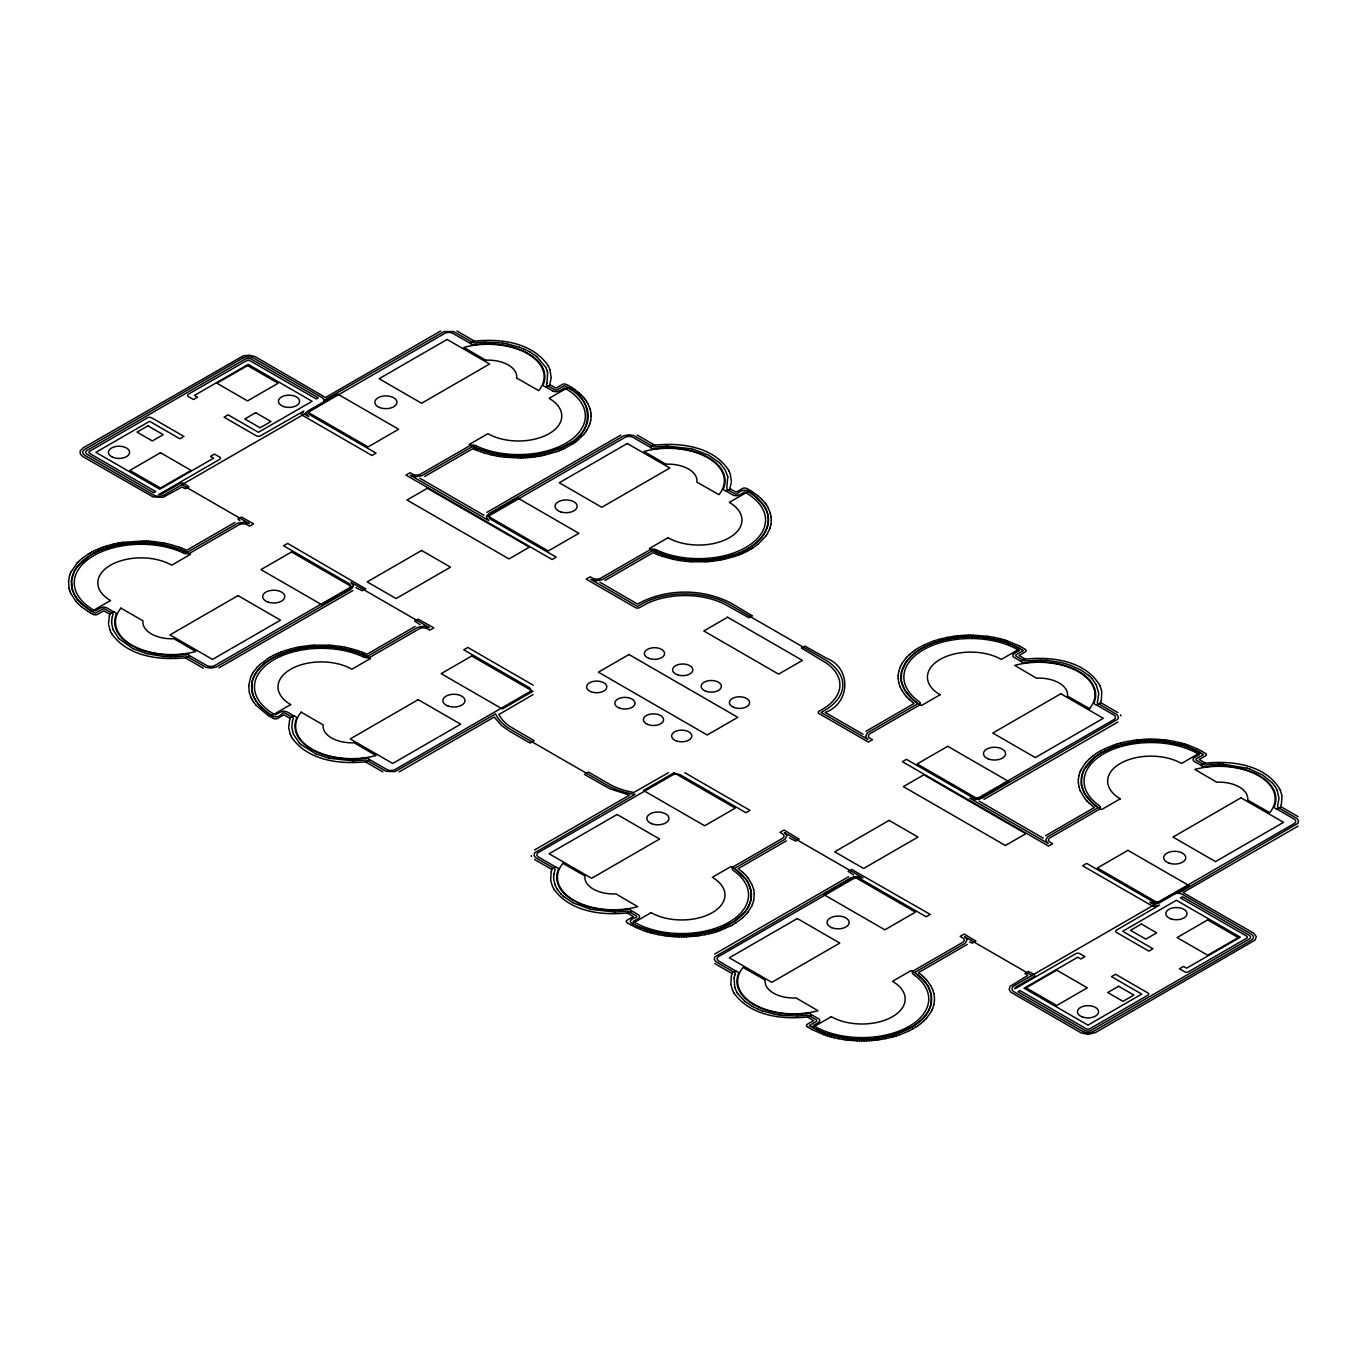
<?xml version="1.0" encoding="UTF-8"?>
<svg xmlns="http://www.w3.org/2000/svg" width="1370" height="1370" viewBox="0 0 1370 1370"><rect width="100%" height="100%" fill="white"/><g stroke="black" fill="none" stroke-linecap="round" stroke-linejoin="round"><path stroke-width="1.5" d="M551.134 377.281L549.986 369.814M731.323 481.315L730.381 474.465M68.534 581.531L69.117 588.295M248.741 685.565L249.306 692.347M591.104 416.052L590.761 420.093M771.31 520.086L770.967 524.128M898.138 675.753L898.138 678.424M934.477 1000.357L934.477 997.685M1078.327 779.787L1078.327 782.458M111.638 620.987L111.638 623.264M111.638 620.987L112.254 617.031M551.1 377.932L550.038 383.514M553.668 875.618L553.668 879.009M68.534 581.462L69.459 576.068M248.741 685.497L250.59 677.414M306.195 412.952L308.747 416.617L304.311 414.048M898.138 675.684L898.703 671.66M934.46 1000.425L933.895 1004.45M1078.344 779.718L1078.909 775.694M553.668 875.601L553.891 873.906M731.255 482.6L729.799 488.799M251.926 682.962L252.508 693.443M734.08 977.957L734.765 987.547M553.891 873.906L555.073 869.71A1.918 1.113 0 0 0 554.542 868.683L535.482 857.534L534.043 855.257L534.677 852.808L634.978 794.36L632.957 794.069A62.506 36.082 0 0 1 606.91 785.044L511.712 730.09A62.506 36.082 0 0 1 496.094 715.037L495.58 713.873L395.125 771.584L386.237 771.361L366.869 760.316A1.918 1.113 0 0 0 365.088 760.025L352.895 760.864M734.097 977.94L734.765 975.149M251.926 682.945C254.186 670.666 264.735 662.018 275.319 656.641M590.504 421.446L590.761 420.162M770.95 524.196L770.351 526.851M750.828 900.227L751.085 891.048M753.688 900.415L754.271 893.634M901.58 671.848L901.323 681.027M931.035 1004.261L931.292 995.082M1081.769 775.882L1081.512 785.061M1101.36 699.659L1101.771 692.175M292.444 721.082L291.827 727.299L293.146 733.481M551.202 871.782L550.637 879.9M731.409 975.817L730.826 983.934M1281.395 804.327L1281.977 796.21M303.489 411.873L302.273 412.867A2.877 1.661 0 0 0 302.273 415.23L371.972 455.474L376.048 453.11L310.391 415.178A5.771 3.322 0 0 1 309.072 413.072L309.106 412.747A5.771 3.322 0 0 1 310.391 410.949L445.147 333.15A5.771 3.322 0 0 1 452.46 333.15L470.749 343.613M590.487 421.515L589.734 424.152M750.828 900.244L748.431 906.649M753.671 900.484L752.421 904.457M898.72 671.574L899.987 667.601M901.58 671.831L906.289 661.693L914.03 653.644M931.018 1004.279L928.62 1010.683M933.878 1004.518L932.627 1008.491M1078.926 775.625L1080.177 771.635M1081.786 775.865L1084.184 769.443M112.254 617.031L113.059 614.513A1.918 1.113 0 0 0 112.545 613.486L105.062 609.171A1.918 1.113 0 0 0 102.339 609.171L95.318 613.229L93.451 612.253M292.461 721.065L293.266 718.548A1.918 1.113 0 0 0 292.752 717.52L285.268 713.205A1.918 1.113 0 0 0 282.545 713.205C274.753 722.932 266.037 710.636 259.82 705.892M109.377 615.969L108.521 623.453M289.584 720.003L288.71 727.487M551.219 871.748L552.264 868.7A3.134 1.798 0 0 1 556.014 867.347A3.134 1.798 0 0 1 558.344 869.522A56.992 32.897 0 0 0 627.203 909.269A3.134 1.798 0 0 1 630.953 910.622A3.134 1.798 0 0 1 628.624 912.78C602.56 915.811 570.28 912.112 553.874 889.13M731.409 975.782L731.768 974.584M1101.189 700.31L1100.401 702.759M1281.395 804.361L1280.351 807.409A3.134 1.798 0 0 1 1276.6 808.745A3.134 1.798 0 0 1 1274.254 806.587A56.992 32.897 0 0 0 1205.412 766.823A3.134 1.798 0 0 1 1201.661 765.487A3.134 1.798 0 0 1 1203.99 763.313C1230.791 760.23 1265.64 764.169 1280.265 789.976M547.041 382.966L547.623 372.794M109.394 615.952L110.268 613.52A3.134 1.798 0 0 1 114.018 612.167A3.134 1.798 0 0 1 116.347 614.342M289.584 719.986L290.457 717.555A3.134 1.798 0 0 1 294.207 716.202A3.134 1.798 0 0 1 296.554 718.377A56.992 32.897 0 0 0 365.396 758.124A3.134 1.798 0 0 1 369.147 759.477A3.134 1.798 0 0 1 366.817 761.634C340.719 764.683 308.541 760.932 292.084 737.985M69.476 575.999L69.887 574.715M769.923 528.186L770.334 526.919M547.041 382.966L546.544 384.353A1.918 1.113 0 0 0 547.058 385.381L554.542 389.714A1.918 1.113 0 0 0 557.265 389.714L564.286 385.655L567.796 387.539M734.765 975.132L735.262 973.745A1.918 1.113 0 0 0 734.748 972.717L715.671 961.569L714.232 959.291L714.866 956.842L850.701 877.896L856.849 876.44L862.946 877.913L784.359 832.549L786.877 835.631L784.976 839.245L735.536 867.826A1.918 1.113 0 0 0 735.433 869.333L746.119 879.557M69.904 574.646L70.384 573.379M589.22 425.505L589.699 424.22M769.906 528.272L767.474 533.495M731.991 973.933L732.453 972.734A3.134 1.798 0 0 1 736.221 971.399A3.134 1.798 0 0 1 738.55 973.556A56.992 32.897 0 0 0 807.392 1013.321A3.134 1.798 0 0 1 811.143 1014.656A3.134 1.798 0 0 1 808.814 1016.831C782.698 1019.879 750.52 1016.146 734.08 993.164M549.593 384.782L549.353 385.364A3.134 1.798 0 0 1 545.602 386.717A3.134 1.798 0 0 1 543.256 384.542A56.992 32.897 0 0 0 474.414 344.795A3.134 1.798 0 0 1 470.663 343.442A3.134 1.798 0 0 1 472.992 341.284C499.382 338.219 532.622 342.02 548.394 366.132M729.782 488.816L729.542 489.398A3.134 1.798 0 0 1 725.792 490.751A3.134 1.798 0 0 1 723.463 488.576A56.992 32.897 0 0 0 654.62 448.829A3.134 1.798 0 0 1 650.853 447.476A3.134 1.798 0 0 1 653.182 445.319C679.571 442.253 712.828 446.055 728.6 470.167M1100.384 702.776L1100.144 703.358A3.134 1.798 0 0 1 1096.394 704.711A3.134 1.798 0 0 1 1094.065 702.536A56.992 32.897 0 0 0 1025.205 662.789A3.134 1.798 0 0 1 1021.455 661.453A3.134 1.798 0 0 1 1023.784 659.278C1050.584 656.196 1085.434 660.135 1100.059 685.942M70.418 573.311L70.966 572.043M250.607 677.345L251.806 674.776M355.858 587.644L362.279 590.812A6.251 3.613 0 0 1 365.67 588.86L287.649 543.41L283.573 545.774L349.23 583.706A5.771 3.322 0 0 1 349.23 587.918L214.456 665.717A5.771 3.322 0 0 1 207.144 665.717L188.872 655.254M483.952 515.274L419.665 478.164M589.203 425.573L587.285 429.461M751.856 905.793L752.404 904.525M789.36 837.909L795.782 841.094A6.251 3.613 0 0 1 799.155 839.142L784.051 829.997L779.958 832.361L782.715 833.97A5.771 3.322 0 0 1 782.715 838.2L733.395 866.713A4.949 2.86 0 0 0 733.378 870.498A66.839 38.583 0 0 1 726.579 923.568A66.839 38.583 0 0 1 634.447 922.267L633.111 921.462L638.283 918.482A4.863 2.808 0 0 0 638.18 914.612L630.868 910.451M862.997 734.251L825.185 712.417C850.359 703.598 851.866 667.961 826.538 658.251L804.772 646.075A6.251 3.613 0 0 1 801.399 648.027L826.384 663.097A59.646 34.438 0 0 1 822.411 709.3L819.072 711.236A2.877 1.661 0 0 0 819.072 713.599L868.357 742.06L872.45 739.714L869.693 738.087A5.771 3.322 0 0 1 869.693 733.858L919.013 705.362M900.004 667.533L900.552 666.282M932.045 1009.827L932.593 1008.577M969.549 941.961L972.512 943.125A6.251 3.613 0 0 1 975.902 941.173L964.24 934.049L960.164 936.395L962.922 938.022A5.771 3.322 0 0 1 962.922 942.235L913.704 970.679M1043.255 838.183L978.968 801.073M1080.211 771.567L1080.759 770.317M70.983 571.975L77.045 563.138M74.391 571.187L71.531 580.229L72.319 589.408M751.822 905.861L747.866 912.249M900.587 666.197L901.939 663.645M932.011 1009.895L930.675 1012.447M1080.793 770.248L1084.749 763.861M74.391 571.17L77.593 566.255M251.84 674.708L253.33 672.173M748.414 906.666L746.119 910.365M928.62 1010.7L925.418 1015.615M1084.184 769.426L1094.219 757.678M303.866 411.034L260.437 435.831A2.877 1.661 0 0 1 256.361 435.831L224.064 417.199L228.139 414.836L258.399 432.303L312.12 401.29L248.21 364.386L194.489 395.399L197.537 397.163L193.461 399.526L188.358 396.581A2.877 1.661 0 0 1 188.358 394.217L246.172 360.858A2.877 1.661 0 0 1 250.248 360.858L316.213 398.944L318.251 397.762L251.258 359.094A4.812 2.774 0 0 0 245.161 359.094L86.738 450.576A4.812 2.774 0 0 0 86.738 454.087L153.68 492.772L155.718 491.59L89.769 453.504A2.877 1.661 0 0 1 89.769 451.158L147.566 417.781A2.877 1.661 0 0 1 151.642 417.781L183.94 436.431L179.864 438.777L149.604 421.309L95.883 452.323L159.81 489.227L213.532 458.214L210.466 456.45L214.542 454.104L219.645 457.032A2.877 1.661 0 0 1 219.645 459.395L158.783 494.553A4.812 2.774 0 0 0 161.831 493.936L179.864 483.541A2.877 1.661 0 0 1 183.94 483.541L188.923 486.812A6.251 3.613 0 0 0 185.532 488.765L181.902 487.069L162.961 497.396L153.029 496.899L82.868 456.587L80.282 454.018L80.094 451.055L82.971 448.007L243.089 355.909L249.1 355.155L255.025 356.577L325.529 397.488L440.626 331.026M586.48 430.745L587.233 429.529M766.669 534.779L767.44 533.564M901.974 663.577L905.553 658.576M930.641 1012.516L927.045 1017.516M253.381 672.105L257.252 667.173M585.606 432.029L586.428 430.814M765.813 536.064L766.635 534.848M585.555 432.081L583.654 434.513M765.761 536.132L757.764 544.438M745.212 911.581L746.119 910.382M77.611 566.238L90.215 555.364M745.212 911.598L734.132 921.513M746.856 913.482L747.814 912.317M1084.8 763.792L1085.759 762.611M924.442 1016.814L925.401 1015.632M583.586 434.581L577.558 440.404M905.621 658.508L906.649 657.36M746.787 913.55L743.396 917.078M1085.811 762.559L1089.218 759.014M924.425 1016.831L922.284 1019.126M925.966 1018.749L926.993 1017.585M77.097 563.07L78.193 561.94M257.303 667.104L259.615 664.792M906.7 657.292L909.012 654.98M925.897 1018.8L923.586 1021.112M78.261 561.871L79.409 560.758M922.267 1019.143L912.797 1026.524M79.477 560.707L82.046 558.481M259.683 664.741L268.263 658.268M909.081 654.928L910.296 653.832M742.112 918.243L743.328 917.146M1089.287 758.963L1090.503 757.867M922.301 1022.277L923.534 1021.181M910.365 653.764L913.071 651.606M742.043 918.294L736.341 922.592M1090.571 757.798L1093.26 755.641M922.233 1022.328L919.544 1024.503M82.132 558.412L88.074 554.233M576.136 441.5L577.489 440.455M757.678 544.489L753.329 547.658M914.047 653.627L919.801 649.585M1094.236 757.678L1100.007 753.62M574.664 442.578L576.068 441.568M913.139 651.538L914.543 650.527M1093.346 755.572L1096.274 753.517M918.071 1025.582L919.458 1024.554M573.139 443.623L574.595 442.63M914.612 650.476L916.068 649.483M916.53 1026.627L917.986 1025.633M573.054 443.674L564.611 448.401M751.736 548.685L753.243 547.709M916.153 649.414L919.321 647.479M734.115 921.53L720.449 928.449M736.255 922.644L733.087 924.596M1096.36 753.466L1099.511 751.513M1045.55 835.7L1094.425 807.461L1093.346 806.673M967.254 944.427L918.397 972.683L919.458 973.471M916.444 1026.678L913.293 1028.63M1014.125 653.593L1019.297 650.596L1017.961 649.808A66.839 38.583 0 0 0 925.812 648.49A66.839 38.583 0 0 0 919.047 701.56A4.949 2.86 0 0 1 919.099 705.413M88.159 554.182L89.718 553.257M90.232 555.347L93.434 553.497M567.814 444.462C593.861 434.513 593.861 397.523 567.814 387.556L549.096 398.345A43.275 24.985 0 0 1 549.096 433.673A43.275 24.985 0 0 1 487.908 433.673L469.208 444.479A69.716 40.261 0 0 0 567.796 444.479A69.716 40.261 0 0 0 567.796 387.556M268.349 658.216L269.924 657.292M751.65 548.736L746.616 551.545M919.835 649.568C945.488 634.772 977.632 633.522 1005.546 642.222M1100.024 753.603L1112.149 747.66M912.78 1026.541L892.761 1035.121M234.921 522.415L186.714 550.26L185.361 549.627M424.683 476.469L472.89 448.624L474.26 449.24M486.898 512.38L620.833 435.061M218.977 667.858L352.912 590.538M415.127 626.45L366.903 654.295L365.55 653.661M604.889 580.503L653.096 552.658L654.449 553.292M399.184 771.892L494.245 717.007L501.454 725.483L509.657 731.272L530.07 743.037L534.146 740.69L509.811 726.408A59.612 34.421 0 0 1 498.851 714.558L533.101 694.573M534.505 850.016L629.566 795.131L609.736 788.76L584.459 774.444L588.552 772.098L608.896 783.846A59.715 34.473 0 0 0 633.796 792.476L668.423 772.697M865.994 731.255L914.218 703.426L913.139 702.639M786.414 840.803L738.19 868.649L742.043 871.662M714.695 954.051L848.629 876.731M983.985 799.378L1117.903 722.041M1298.109 826.093L1182.995 892.538L1253.841 933.244L1256.307 936.669L1255.023 940.128L1095.383 1032.638L1088.14 1034.367L1081.187 1032.929L1010.957 992.274L1009.159 989.482L1009.947 986.4L1027.825 975.457L1024.88 973.368A6.251 3.613 0 0 0 1028.271 971.416L1033.939 974.275A2.877 1.661 0 0 1 1033.939 976.639L1015.941 987.051A4.812 2.774 0 0 0 1014.862 988.815L1075.758 953.674A2.877 1.661 0 0 1 1079.851 953.674L1084.937 956.62L1080.861 958.966L1077.796 957.202L1024.075 988.215L1088.003 1025.12L1141.724 994.106L1111.464 976.639L1115.54 974.275L1147.837 992.925A2.877 1.661 0 0 1 1147.837 995.288L1090.04 1028.647A2.877 1.661 0 0 1 1085.965 1028.647L1019.999 990.579L1017.961 991.76L1084.954 1030.411A4.812 2.774 0 0 0 1091.051 1030.411L1249.474 938.947A4.812 2.774 0 0 0 1249.474 935.419L1182.515 896.751L1180.478 897.915L1246.443 936.001A2.877 1.661 0 0 1 1246.443 938.364L1188.646 971.724A2.877 1.661 0 0 1 1184.571 971.724L1179.467 968.778L1183.543 966.432L1186.608 968.196L1240.329 937.183L1176.402 900.278L1122.681 931.292L1152.941 948.759L1148.865 951.122L1116.567 932.473A2.877 1.661 0 0 1 1116.567 930.11L1159.534 905.056M89.803 553.206L91.43 552.298M567.796 444.479L560.964 447.939M270.01 657.24L273.383 655.408M919.407 647.428L924.596 644.705M731.374 925.555L733.001 924.647M1099.613 751.462L1101.223 750.554M913.191 1028.682L908.019 1031.387M91.516 552.247L93.194 551.374M93.451 553.48L95.129 552.607M731.289 925.589L720.089 930.555M1101.309 750.503L1104.802 748.739M93.28 551.322L94.992 550.483M95.147 552.589L96.859 551.75M273.486 655.357L275.199 654.517M275.353 656.641L288.419 651.401M746.53 551.596L742.951 553.292M95.095 550.432L96.859 549.627M96.893 551.75L100.489 550.158M562.762 449.24L564.508 448.435M275.301 654.483L277.048 653.661M924.699 644.654L932.302 641.503M1104.888 748.705L1112.508 745.554M907.916 1031.439L900.295 1034.59M96.962 549.593L98.76 548.822M560.929 447.956L536.56 454.891M560.844 450.062L562.659 449.291M277.151 653.627L278.966 652.856M741.05 554.096L742.848 553.326M98.863 548.771L100.712 548.034M100.507 550.141L114.412 545.688M558.891 450.85L560.741 450.113M279.069 652.805L280.918 652.069M739.098 554.884L740.947 554.148M100.815 548L102.716 547.281M556.905 451.586L558.789 450.884M281.021 652.034L284.943 650.613M738.995 554.918L735.056 556.34M1112.183 747.643L1114.067 746.941M720.432 928.449L716.578 929.836M102.819 547.246L104.754 546.579M556.785 451.638L544.13 455.234M932.422 641.468L934.34 640.8M1112.611 745.503L1114.546 744.835M1114.101 746.941L1135.062 741.923M718.068 931.257L719.986 930.59M898.258 1035.292L900.193 1034.624M104.856 546.544L106.826 545.911M285.063 650.579L291.279 648.729M731.58 555.552C753.072 551.237 779.821 527.176 763.124 504.657M734.954 556.374L724.336 559.268M934.46 640.766L938.536 639.516M1114.649 744.8L1116.618 744.167M716.544 929.836L697.553 934.169M715.979 931.925L717.948 931.292M896.186 1035.96L898.155 1035.343M106.928 545.876L111.09 544.695M288.453 651.401L301.058 648.387M731.563 555.552L727.487 556.717M1116.738 744.133L1118.742 743.55M713.873 932.559L715.876 931.96M894.079 1036.593L896.066 1035.994M938.655 639.482L940.676 638.917M1118.845 743.516L1120.883 742.951M711.732 933.141L713.753 932.593M892.726 1035.121L873.272 1038.734M891.921 1037.176L893.959 1036.628M111.193 544.661L113.265 544.147M291.399 648.712L295.663 647.685M727.47 556.717L721.134 558.172M940.796 638.899L947.304 637.41M1121.003 742.934L1123.057 742.42M709.54 933.689L711.612 933.175M891.819 1037.21L885.294 1038.7M113.385 544.13L115.474 543.65M114.446 545.671L116.536 545.192M1123.177 742.386L1127.51 741.444M709.437 933.723L705.105 934.665M115.594 543.616L117.7 543.188M541.904 455.696L544.027 455.251M116.553 545.192L118.676 544.746M295.783 647.65L297.906 647.222M724.216 559.303L719.832 560.159M539.643 456.124L541.784 455.713M117.82 543.154L119.961 542.76M118.71 544.746L138.815 542.64M718.959 558.566L721.099 558.172M298.026 647.205L300.167 646.794M947.423 637.375L954.154 636.279M1127.63 741.427L1132.048 740.639M704.985 934.682L700.549 935.453M885.174 1038.717L878.444 1039.83M539.523 456.142L535.053 456.826M120.098 542.743L122.255 542.383M718.925 558.566L712.314 559.525M719.712 560.176L712.931 561.152M300.287 646.777L309.414 645.544M301.075 648.387L307.685 647.428M536.526 454.891L523.083 456.176M239.938 520.72L237.9 519.007A6.251 3.613 0 0 0 241.291 517.055L253.638 523.785L249.563 526.131L246.771 524.539A5.771 3.322 0 0 0 239.442 524.539L190.173 552.966A4.881 2.808 0 0 1 183.751 553.189M122.375 542.366L143.422 540.962M599.872 582.199L637.512 604.067C665.871 588.312 702.673 588.175 731.34 603.279L752.404 615.849A6.251 3.613 0 0 0 749.03 617.801L727.316 605.66A59.646 34.438 0 0 0 647.274 603.365L639.55 607.595A2.877 1.661 0 0 1 635.457 607.595L586.172 579.133L590.247 576.787L593.039 578.38A5.771 3.322 0 0 0 600.368 578.38L649.637 549.952A4.881 2.808 0 0 1 656.059 549.73M420.145 624.754L414.648 621.038A6.251 3.613 0 0 0 418.021 619.086L433.845 627.82L429.769 630.166L426.96 628.573A5.771 3.322 0 0 0 419.648 628.573L370.38 657.001A4.881 2.808 0 0 1 363.94 657.223M1132.168 740.622L1134.36 740.314M853.63 875.036L848.15 871.32A6.251 3.613 0 0 0 851.524 869.368L930.247 914.407L926.171 916.77L860.463 878.855A5.771 3.322 0 0 0 853.15 878.855L718.394 956.654A5.771 3.322 0 0 0 718.394 960.884L736.512 971.433M698.255 935.796L700.43 935.47M532.724 457.118L534.934 456.844M954.274 636.262L956.483 635.988M1134.48 740.297L1136.672 740.023M1135.079 741.923L1144.053 741.067M697.518 934.186L688.545 935.042M695.926 936.087L698.135 935.813M876.132 1040.121L878.324 1039.847M476.178 342.723L474.722 342.894A1.918 1.113 0 0 1 472.941 342.603L453.658 331.591L444.034 331.557L324.193 400.263M805.628 1015.375L807.084 1015.204A1.918 1.113 0 0 1 808.865 1015.495L816.349 1019.828A1.918 1.113 0 0 1 816.349 1021.386L809.482 1025.548M476.195 342.723L478.113 342.517M805.628 1015.375L803.71 1015.581M530.395 457.357L532.605 457.135M712.297 559.525L707.828 559.953M710.585 561.409L712.811 561.169M307.719 647.428L312.189 647M956.602 635.971L958.812 635.731M1136.792 740.005L1139.018 739.766M695.806 936.104L686.507 936.806M873.786 1040.361L876.012 1040.138M478.13 342.517L484.946 342.089M803.693 1015.581L796.861 1016.009M528.049 457.563L530.276 457.374M708.239 561.597L710.465 561.409M309.534 645.544L311.761 645.356M958.932 635.731L961.158 635.526M1139.138 739.766L1143.727 739.406M1158.061 905.262L1156.349 905.964A2.877 1.661 0 0 1 1152.256 905.964L1082.557 865.737L1086.65 863.374L1152.341 901.289A5.771 3.322 0 0 0 1156.006 902.042L1156.571 902.025A5.771 3.322 0 0 0 1159.654 901.289L1294.427 823.473A5.771 3.322 0 0 0 1294.427 819.26L1276.292 808.694M873.238 1038.734L855.085 1039.076M871.44 1040.566L873.666 1040.378M1211.046 764.391L1205.72 764.939A1.918 1.113 0 0 1 1203.939 764.631L1196.455 760.316A1.918 1.113 0 0 1 1196.455 758.74L1203.476 754.699L1201.798 753.62M1211.063 764.391L1217.913 764.1M525.686 457.734L527.912 457.58M707.793 559.953L689.624 559.953M705.875 561.769L708.119 561.614M311.898 645.338L314.124 645.184M312.223 647L330.393 647M961.295 635.526L963.521 635.372M869.077 1040.72L871.32 1040.583M523.323 457.837L525.566 457.734M705.755 561.769L691.644 561.769M314.244 645.184L328.355 645.184M963.641 635.372L965.884 635.269M1143.847 739.406L1146.091 739.303M1144.087 741.067L1150.886 740.879M688.528 935.042L670.358 934.7M866.713 1040.84L868.957 1040.738M175.651 656.744L184.881 655.973A1.918 1.113 0 0 1 186.662 656.281L206.031 667.327L210.86 668.149L216.254 667.036L350.908 589.34L353.426 585.829L350.908 582.284L429.444 627.631L424.101 626.176L417.85 627.272L368.342 655.819A1.918 1.113 0 0 1 365.739 655.887L354.179 651.401M175.634 656.744L170.736 656.829M523.049 456.176L516.233 456.244M520.942 457.905L523.186 457.837M966.021 635.252L968.265 635.201M1146.211 739.286L1148.471 739.235M1156.057 903.703L1149.892 902.248L1154.311 904.799M684.144 936.875L686.387 936.806M864.35 1040.909L866.593 1040.84M484.963 342.089L498.663 342.62M796.843 1016.009L783.143 1015.495M667.104 446.089L654.928 446.928A1.918 1.113 0 0 1 653.147 446.637L633.848 435.626L628.95 434.769L623.555 435.883L488.936 513.562L486.384 517.072L488.936 520.651L410.366 475.287L415.709 476.743L421.96 475.647L471.468 447.099A1.918 1.113 0 0 1 474.071 447.031L477.873 448.726M614.702 912.009L626.878 911.17A1.918 1.113 0 0 1 628.659 911.461L636.142 915.776A1.918 1.113 0 0 1 636.142 917.352C618.949 922.815 645.321 928.466 650.853 931.069M518.562 457.94L520.823 457.905M138.832 542.64L145.648 542.691M968.385 635.183L970.645 635.166M1148.591 739.235L1150.834 739.201M681.763 936.892L684.024 936.875M861.97 1040.926L864.213 1040.909M667.121 446.089L691.096 448.726M352.878 760.864L328.903 758.226M1217.93 764.1L1219.882 764.1M614.685 912.009L590.71 909.372M518.442 457.94L504.4 457.135M970.765 635.166L973.008 635.183M1150.971 739.201L1153.215 739.235M1150.92 740.879L1162.239 741.41M679.383 936.875L681.644 936.892M859.589 1040.909L861.833 1040.926M1040.669 660.066L1025.531 660.905A1.918 1.113 0 0 1 1023.75 660.597L1016.266 656.281A1.918 1.113 0 0 1 1016.266 654.706L1023.253 650.63M170.719 656.829L163.869 656.521M1219.899 764.1L1222.828 764.169M1040.669 660.066L1047.519 660.426M516.199 456.244L496.111 454.138M143.542 540.979L145.785 541.03M973.145 635.201L987.136 636.262M1153.334 739.235L1155.595 739.286M1178.183 893.308L1297.938 823.301L1298.572 820.904L1297.185 818.609L1278.056 807.427A1.918 1.113 0 0 1 1277.542 806.399L1278.998 798.231L1277.2 790.37M677.02 936.806L679.263 936.875M857.226 1040.84L859.469 1040.909M1222.845 764.169L1247.231 768.193M145.922 541.047L148.165 541.15M145.682 542.708L159.143 543.976M1155.715 739.303L1157.958 739.406M674.656 936.703L676.9 936.806M857.089 1040.84L847.807 1040.138M689.281 561.614L691.525 561.769M148.285 541.15L150.512 541.304M328.492 645.184L330.718 645.338M1158.078 739.406L1160.321 739.56M672.293 936.549L674.519 936.686M855.051 1039.076L846.095 1038.22M163.852 656.521L146.915 653.73L132.821 648.592M689.589 559.953L685.12 559.525M686.935 561.409L689.161 561.597M150.649 541.304L152.875 541.51M330.838 645.356L333.064 645.544M330.427 647L334.897 647.428M1160.441 739.577L1162.668 739.766M669.947 936.344L672.156 936.532M1047.536 660.426L1060.791 662.481M684.606 561.169L686.815 561.409M152.995 541.51L155.204 541.749M333.201 645.544L340.034 646.4M1162.787 739.766L1165.014 740.005M1162.274 741.41L1166.726 741.923M670.324 934.682L650.887 931.086M667.601 936.104L669.81 936.326M498.68 342.62L502.499 343.099M783.143 1015.495L781.225 1015.273M504.28 457.118L499.776 456.518M685.086 559.525L678.475 558.566M684.469 561.152L679.965 560.553M155.324 541.766L162.122 542.743M1165.134 740.023L1167.326 740.297M334.914 647.428L341.524 648.387M665.272 935.813L667.481 936.087M845.478 1039.847L847.67 1040.121M781.208 1015.273L779.307 1015.016M987.256 636.279L989.431 636.588M1167.446 740.314L1169.638 740.622M1166.743 741.923L1181.728 745.023M665.152 935.796L658.422 934.682M846.061 1038.22L827.052 1033.888M843.166 1039.522L845.358 1039.83M502.516 343.099L507.208 343.887M779.29 1015.016L774.598 1014.211M497.481 456.142L499.656 456.501M677.688 560.176L679.845 560.535M989.551 636.605L993.986 637.375M159.16 543.993L183.529 550.928M1169.757 740.639L1174.176 741.427M340.154 646.417L342.329 646.777M843.047 1039.487L838.628 1038.717M497.361 456.124L492.994 455.251M676.3 558.172L678.458 558.566M677.568 560.159L673.184 559.303M162.242 542.76L164.383 543.154M342.449 646.794L344.589 647.205M341.558 648.387L354.162 651.401M507.225 343.904L519.641 347.278M774.581 1014.211L762.165 1010.82M493.953 453.693L496.077 454.121M676.283 558.172L665.854 555.552M994.106 637.41L998.422 638.351M1174.295 741.444L1178.628 742.386M164.503 543.188L166.626 543.616M344.709 647.222L346.815 647.65M658.302 934.665L651.795 933.175M838.508 1038.7L834.176 1037.758M545.294 386.665L552.607 390.947M725.501 490.7L732.813 494.981A4.863 2.808 0 0 0 739.509 494.93L744.578 492.001L745.965 492.772A66.839 38.583 0 0 1 748.226 545.962A66.839 38.583 0 0 1 656.298 549.884M493.936 453.675L477.907 448.744M490.785 454.754L492.875 455.234M673.064 559.268L662.463 556.374M1095.914 704.625L1114.221 715.208A5.771 3.322 0 0 1 1114.221 719.438L979.464 797.237A5.771 3.322 0 0 1 972.152 797.237L906.443 759.34L902.368 761.686L1048.564 846.095L1052.639 843.749L1049.882 842.122A5.771 3.322 0 0 1 1049.882 837.909L1099.202 809.396A4.949 2.86 0 0 0 1099.237 805.611A66.839 38.583 0 0 1 1106.018 752.541A66.839 38.583 0 0 1 1198.168 753.842L1199.504 754.63L1194.332 757.627A4.863 2.808 0 0 0 1194.417 761.497L1201.815 765.761M166.746 543.65L171.01 544.661M346.935 647.685L351.217 648.712M114.309 612.219L107.1 607.989A4.863 2.808 0 0 0 100.301 607.989L95.232 610.917L93.845 610.147A66.839 38.583 0 0 1 91.584 556.956A66.839 38.583 0 0 1 183.511 553.035M294.516 716.253L287.306 712.023A4.863 2.808 0 0 0 280.507 712.023L275.421 714.969L274.051 714.181A66.839 38.583 0 0 1 271.791 660.991A66.839 38.583 0 0 1 363.701 657.069M556.306 867.398L538.187 856.849A5.771 3.322 0 0 1 538.187 852.619L672.944 774.821A5.771 3.322 0 0 1 680.256 774.821L745.965 812.735L750.041 810.372L684.777 772.697M1060.791 662.481L1065.278 663.628M691.114 448.726L693.802 449.428M328.903 758.226L316.11 754.031M590.693 909.372L573.345 903.018M490.665 454.72L484.329 453.008M998.542 638.369L1000.614 638.899M1178.748 742.42L1180.803 742.934M832.001 1037.21L834.056 1037.724M1000.716 638.917L1002.754 639.482M1180.923 742.951L1182.961 743.516M171.13 544.695L179.384 547.246M351.319 648.729L357.553 650.579M649.654 932.593L651.675 933.141M829.843 1036.628L831.881 1037.176M693.802 449.428L708.461 455.08L719.147 462.461M1065.295 663.628L1071.271 665.58M1002.874 639.516L1004.878 640.098M1183.063 743.55L1185.067 744.133M1181.745 745.023L1187.704 746.941M647.53 931.96L649.534 932.559M827.737 1035.994L829.74 1036.593M1247.248 768.193L1249.8 769.032M482.257 452.34L484.226 452.973M1004.981 640.132L1006.95 640.766M665.82 555.552L654.278 551.065A1.918 1.113 0 0 0 651.675 551.134L602.235 579.647L596.652 580.794L590.607 579.339L637.512 606.413L640.903 604.461A62.506 36.082 0 0 1 729.302 604.461L824.5 659.415A62.506 36.082 0 0 1 824.5 710.465L821.11 712.417L868.032 739.526L865.532 736.443L867.433 732.83L916.872 704.249A1.918 1.113 0 0 0 916.975 702.741L915.4 701.594M1185.187 744.167L1187.156 744.8M645.458 931.292L647.428 931.925M825.648 1035.343L827.617 1035.96M482.154 452.305L476.263 450.113M1007.053 640.8L1018.526 645.544M1005.58 642.239L1021.575 649.568M662.344 556.34L658.422 554.918M1187.259 744.835L1189.194 745.503M357.656 650.613L361.594 652.034M643.421 930.59L645.338 931.257M827.035 1033.87L823.182 1032.483M823.61 1034.624L825.545 1035.292M1249.817 769.032L1262.763 775.06L1272.37 782.938M519.658 347.295L523.7 348.888M762.165 1010.82L758.107 1009.228M1189.297 745.554L1196.918 748.705M1187.739 746.941L1201.781 753.603M179.504 547.281L181.388 548M643.318 930.555L635.697 927.404M823.507 1034.59L812.324 1029.641M1071.271 665.597L1081.204 670.221L1088.67 675.478M656.47 554.148L658.319 554.884M181.491 548.034L185.258 549.593M361.697 652.069L363.547 652.805M823.147 1032.483L811.023 1026.541M474.362 449.291L476.161 450.062M654.552 553.326L656.367 554.096M363.649 652.856L365.447 653.627M523.717 348.888L529.693 351.816M316.093 754.031L300.869 744.492M758.089 1009.211L753.551 1007.07M183.563 550.928L185.327 551.75M746.53 488.508L746.239 488.371A2.877 1.661 0 0 0 742.54 488.456L736.101 492.172L729.867 488.576M1197.003 748.739L1200.497 750.503M185.344 551.75L185.532 551.853A1.918 1.113 0 0 0 188.135 551.785L237.661 523.237L243.911 522.141L249.237 523.597L181.902 484.723M93.28 614.411L93.571 614.548A2.877 1.661 0 0 0 97.27 614.462L103.709 610.746L109.942 614.342M273.486 718.445L273.777 718.582A2.877 1.661 0 0 0 277.459 718.496L283.898 714.78L290.132 718.377M635.594 927.353L630.405 924.647M132.821 648.575L118.71 638.488M568.088 385.398L566.033 384.336A2.877 1.661 0 0 0 562.351 384.422L555.912 388.138L549.678 384.542M746.616 488.559L748.294 489.433M1018.629 645.595L1020.29 646.469M203.342 668.235L185.19 657.788M91.516 613.486L93.194 614.359M273.383 718.394L268.349 715.585M573.328 903.018L563.738 896.596M753.534 1007.053L752.113 1006.282M568.19 385.45L571.461 387.333M748.38 489.484L751.65 491.368M1020.376 646.52L1022.003 647.428M1200.582 750.554L1202.192 751.462M93.434 612.236L90.232 610.386M89.803 612.527L91.43 613.435M810.612 1028.682L812.222 1029.589M529.71 351.816L536.749 356.542M752.096 1006.282L745.057 1001.556M456.981 331.026L474.414 341.096M637.187 435.061L654.62 445.13M1025.205 659.09L1018.989 655.494L1025.411 651.778A2.877 1.661 0 0 0 1025.565 649.637L1025.445 649.551M1100.47 702.536L1117.903 712.606M1205.412 763.124L1199.178 759.528L1205.617 755.812A2.877 1.661 0 0 0 1205.771 753.688L1205.651 753.603M1280.676 806.587L1298.109 816.64M485.665 360.156L463.848 347.398A56.256 32.486 0 0 1 527.69 353.785A56.256 32.486 0 0 1 538.753 390.638L516.661 378.051M665.854 464.19L644.054 451.432A56.256 32.486 0 0 1 707.879 457.82A56.256 32.486 0 0 1 718.959 494.673L696.868 482.086A28.787 16.611 0 0 0 665.871 464.207M1247.659 800.08L1269.75 812.684A56.256 32.486 0 0 0 1258.688 775.831A56.256 32.486 0 0 0 1194.845 769.426L1216.663 782.184A28.787 16.611 0 0 1 1247.625 800.08M533.101 685.12L467.838 647.445L463.762 649.808L529.419 687.74A5.771 3.322 0 0 1 529.419 691.953L394.663 769.769A5.771 3.322 0 0 1 387.35 769.769L369.061 759.305M1031.901 975.457L964.566 936.583L967.083 939.666L965.182 943.279L915.742 971.861A1.918 1.113 0 0 0 915.622 973.368L922.267 978.882M765.145 980.047L743.054 967.46A56.256 32.486 0 0 0 754.116 1004.313A56.256 32.486 0 0 0 817.958 1010.717L796.141 997.959A28.787 16.611 0 0 1 765.179 980.064M811.057 1014.485L818.387 1018.646A4.863 2.808 0 0 1 818.524 1022.534L813.3 1025.496L814.636 1026.301A66.839 38.583 0 0 0 906.786 1027.603A66.839 38.583 0 0 0 913.567 974.532A4.949 2.86 0 0 1 913.516 970.696M365.396 761.823L382.829 771.892M534.505 859.452L551.939 869.522M627.203 912.968L633.419 916.564L627.015 920.263A2.877 1.661 0 0 0 626.843 922.421L627.083 922.592M714.695 963.487L732.128 973.556M807.392 1017.019L813.626 1020.616L807.324 1024.246A2.877 1.661 0 0 0 807.033 1026.455L807.272 1026.627M1202.295 751.513L1205.446 753.466M1022.088 647.479L1025.257 649.414M810.526 1028.63L807.358 1026.678M630.32 924.596L627.152 922.644M88.159 611.551L89.718 612.476M1021.592 649.585L1023.116 650.544M751.736 491.419L757.678 495.597M571.547 387.385L574.595 389.388M809.499 1025.565L811.006 1026.524M268.263 715.534L256.207 705.481M90.215 610.369L79.631 601.841M88.074 611.499L82.132 607.304M574.664 389.457L578.842 392.693M1095.606 805.628L1097.182 806.776A1.918 1.113 0 0 1 1097.062 808.283L1047.69 836.83L1045.687 840.05L1048.238 843.56L969.669 798.196L975.748 799.669L981.913 798.213L1117.732 719.267L1118.382 716.87L1116.978 714.575L1097.867 703.392A1.918 1.113 0 0 1 1097.336 702.365L1098.774 693.631L1096.223 684.692M1095.572 805.628L1092.935 803.488M1093.26 806.622L1090.571 804.447M915.383 701.577L912.745 699.453M913.071 702.57L910.365 700.412M919.544 973.522L922.233 975.697M536.766 356.542L545.688 367.228M745.04 1001.556L737.659 993.575M757.764 495.666L761.549 499.057M82.046 607.253L78.261 603.862M1088.688 675.478L1090.743 677.396M563.721 896.579L562.676 895.637M1092.918 803.488L1084.886 794.069M1089.287 803.299L1090.503 804.378M578.911 392.762L581.342 395.022M912.728 699.436L904.679 690.035M909.081 699.248L910.296 700.344M922.301 975.748L923.534 976.844M742.112 871.714L743.328 872.81M719.147 462.478L720.637 463.933M562.659 895.637L561.169 894.165M300.852 744.475L299.379 743.019M1089.218 803.231L1086.907 800.919M909.012 699.197L906.7 696.885M923.586 976.913L925.897 979.225M743.396 872.878L745.708 875.19M1090.76 677.414L1092.164 678.904M761.617 499.125L764.82 502.721M581.411 395.091L583.586 397.437M922.284 978.899L924.425 981.211M78.193 603.793L76.018 601.43M720.637 463.933L725.329 470.167L727.812 476.828M561.169 894.165L557.453 889.541M299.362 743.019L293.368 734.046M118.693 638.471L112.956 629.464M1086.838 800.851L1084.8 798.453M905.621 695.669L906.649 696.816M925.966 979.293L926.993 980.44M745.76 875.242L747.814 877.639M259.803 705.875L257.8 703.529M79.614 601.841L77.611 599.495M1272.37 782.938L1275.145 786.568M1092.164 678.904L1096.223 684.675M905.553 695.6L901.974 690.6M583.654 397.505L584.613 398.687M927.045 980.509L930.641 985.51M924.442 981.211L927.918 986.075M256.156 705.413L253.381 701.697M75.966 601.379L70.983 593.758M1084.749 798.385L1080.211 790.678M764.871 502.79L765.761 503.972M763.107 504.639C756.856 498.44 746.581 483.678 737.471 493.748A1.918 1.113 0 0 1 734.748 493.748L727.264 489.433A1.918 1.113 0 0 1 726.751 488.405L727.812 476.828M584.665 398.738L585.555 399.937M747.866 877.708L752.404 885.431M257.8 703.512L254.597 698.597M77.593 599.478L74.391 594.563M1021.54 661.624L1014.228 657.463A4.863 2.808 0 0 1 1014.091 653.576M765.813 504.04L766.635 505.256M650.938 447.647L632.666 437.184A5.771 3.322 0 0 0 625.354 437.184L490.58 515A5.771 3.322 0 0 0 490.58 519.213L556.237 557.145L552.161 559.508L405.965 475.099L410.041 472.736L412.849 474.328A5.771 3.322 0 0 0 420.162 474.328L469.43 445.918A4.881 2.808 0 0 1 475.869 445.678M585.606 400.006L586.428 401.222M746.119 879.574L747.712 882.023M737.642 993.575L736.991 992.514M557.453 889.524L556.785 888.462M1120.489 714.883L1121.037 715.928M766.669 505.324L767.44 506.54M586.48 401.29L587.233 402.506M253.33 701.628L251.84 699.111M111.878 633.95C128.3 656.932 160.53 660.648 186.611 657.6A3.134 1.798 0 0 0 188.957 655.425A3.134 1.798 0 0 0 185.19 654.089A56.992 32.897 0 0 1 116.33 614.342M1275.487 787.099L1277.2 790.353M734.063 993.147L732.539 990.15M553.857 889.096L552.624 886.732M292.067 737.951L290.817 735.587M111.86 633.916L111.21 632.752M736.991 992.496L734.765 987.564M556.785 888.462L555.175 885.191M1084.886 794.052L1081.512 785.078M904.679 690.018L901.323 681.044M901.939 690.531L900.004 686.644M767.474 506.609L768.159 507.842M930.675 985.578L932.593 989.465M927.935 986.092L931.292 995.065M587.285 402.575L587.97 403.808M747.729 882.04L751.085 891.031M728.617 470.201L729.2 471.366M548.411 366.15L549.969 369.78M111.193 632.717L110.097 630.32M768.193 507.91L770.334 513.185M588.004 403.876L589.203 406.462M254.58 698.58L252.525 693.477M251.19 697.792L251.806 699.042M74.391 594.546L72.319 589.425M545.705 367.228L547.041 370.534M729.2 471.4L730.176 473.815M290.8 735.553L290.286 734.354M531.56 856.558L531.183 855.496M250.607 696.457L251.155 697.724M70.418 592.422L70.966 593.672M1280.282 790.01L1281.875 795.559M1100.076 685.976L1101.446 690.274M732.522 990.133L730.929 984.585M552.333 886.099L550.723 880.55M555.175 885.191L553.668 879.026M290.286 734.337L288.762 728.155M110.079 630.286L108.641 624.737M1080.177 790.61L1078.926 786.637M899.987 686.576L898.72 682.602M932.627 989.534L933.878 993.507M589.22 406.53L590.128 409.15M752.421 885.5L753.671 889.472M250.59 696.388L249.323 692.415M69.904 591.087L70.384 592.354M112.956 629.447L111.638 623.264M69.476 589.734L69.887 591.001M547.041 370.551L547.606 372.777M770.351 513.253L771.156 517.278M590.145 409.219L590.487 410.503M69.134 588.381L69.459 589.665M1101.463 690.292L1101.686 691.507M1078.909 786.568L1078.344 782.527M898.703 682.517L898.138 678.492M933.895 993.575L934.46 997.6M753.688 889.541L754.271 893.565M590.504 410.572L590.949 413.243M771.156 517.346L771.31 520.018M590.949 413.312L591.104 415.983M485.665 360.173A28.787 16.611 0 0 1 516.627 378.051M476.109 445.849A66.839 38.583 0 0 0 568.019 441.928A66.839 38.583 0 0 0 565.759 388.72L564.389 387.95L559.303 390.895A4.863 2.808 0 0 1 552.572 390.964M120.937 608.126L120.851 608.246A56.256 32.486 0 0 0 131.931 645.099A56.256 32.486 0 0 0 195.756 651.486L173.956 638.728A28.787 16.611 0 0 1 142.977 620.833L120.937 608.126M301.143 712.16L301.04 712.28A56.256 32.486 0 0 0 312.12 749.133A56.256 32.486 0 0 0 375.962 755.521L354.145 742.763A28.787 16.611 0 0 1 323.183 724.867L301.143 712.16M562.933 863.305L562.847 863.425A56.256 32.486 0 0 0 573.927 900.278A56.256 32.486 0 0 0 637.752 906.666L615.952 893.908A28.787 16.611 0 0 1 584.973 876.012L562.933 863.305M1089.561 708.65L1067.47 696.046A28.787 16.611 0 0 0 1036.456 678.167L1014.656 665.392A56.256 32.486 0 0 1 1078.481 671.797A56.256 32.486 0 0 1 1089.561 708.65M242.764 358.101L85.008 449.189A7.689 4.435 0 0 0 85.008 455.474L153.337 494.93A7.689 4.435 0 0 0 164.229 494.93L321.984 403.842A7.689 4.435 0 0 0 321.984 397.557L253.638 358.101A7.689 4.435 0 0 0 242.764 358.101M247.525 365.567L216.922 383.24L247.525 400.896L278.127 383.24L247.525 365.567M147.909 425.83L137.017 432.115L152.327 440.952L163.201 434.667L147.909 425.83M160.478 452.716L129.893 470.389L160.478 488.062L191.081 470.389L160.478 452.716M255.693 412.678L244.802 418.963L260.112 427.8L270.986 421.515L255.693 412.678M337.448 393.926L306.863 411.599L368.05 446.928L398.653 429.255L337.448 393.926M447.099 339.452L379.096 378.719L421.6 403.259L489.604 363.992L447.099 339.452M110.508 600.539L91.807 611.328A69.716 40.261 0 0 1 91.807 554.405A69.716 40.261 0 0 1 190.413 554.405L171.712 565.193A43.275 24.985 0 0 0 110.508 565.193A43.275 24.985 0 0 0 110.508 600.539M291.553 551.956L260.951 569.612L322.156 604.941L352.758 587.285L291.553 551.956M238.003 595.625L170 634.892L212.504 659.415L280.507 620.165L238.003 595.625M427.389 488.251L406.993 500.033L508.989 558.926L529.385 547.144L427.389 488.251M421.6 550.483L367.211 581.89L396.101 598.57L450.507 567.163L421.6 550.483M517.654 497.961L487.052 515.634L548.257 550.963L578.859 533.307L517.654 497.961M627.306 443.503L559.303 482.754L601.807 507.294L669.81 468.026L627.306 443.503M290.697 704.574L272.013 715.363A69.716 40.261 0 0 1 272.013 658.439A69.716 40.261 0 0 1 370.602 658.439L351.902 669.228A43.275 24.985 0 0 0 290.697 669.228A43.275 24.985 0 0 0 290.697 704.574M668.098 537.725L649.397 548.514A69.716 40.261 0 0 0 748.003 548.514A69.716 40.261 0 0 0 748.003 491.59L729.302 502.379A43.275 24.985 0 0 1 729.302 537.725A43.275 24.985 0 0 1 668.098 537.725M471.76 655.99L441.157 673.646L502.362 708.992L532.947 691.319L471.76 655.99M418.21 699.659L350.206 738.927L392.71 763.467L460.697 724.199L418.21 699.659M629.001 654.517L598.399 672.173L707.211 734.988L737.796 717.332L629.001 654.517M727.607 617.219L703.803 630.953L778.605 674.143L802.409 660.408L727.607 617.219M674.057 772.783L643.455 790.456L704.659 825.785L735.262 808.112L674.057 772.783M617.099 814.499L549.096 853.75L591.6 878.29L659.604 839.039L617.099 814.499M940.111 694.761L921.411 705.55A69.716 40.261 0 0 1 921.411 648.626A69.716 40.261 0 0 1 1019.999 648.626L1001.299 659.415A43.275 24.985 0 0 0 940.111 659.415A43.275 24.985 0 0 0 940.111 694.761M651.11 912.643L632.409 923.448A69.716 40.261 0 0 0 730.998 923.448A69.716 40.261 0 0 0 730.998 866.508L712.297 877.314A43.275 24.985 0 0 1 712.297 912.643A43.275 24.985 0 0 1 651.11 912.643M947.749 746.29L917.146 763.946L978.351 799.275L1008.954 781.619L947.749 746.29M1060.808 693.768L992.805 733.036L1035.309 757.576L1103.295 718.308L1060.808 693.768M923.791 774.838L903.378 786.62L1005.392 845.513L1025.787 833.731L923.791 774.838M889.096 820.39L834.707 851.797L863.597 868.477L918.003 837.07L889.096 820.39M854.246 876.817L823.661 894.49L884.849 929.819L915.451 912.146L854.246 876.817M797.306 918.534L729.302 957.784L771.807 982.324L839.81 943.074L797.306 918.534M1120.3 798.796L1101.6 809.584A69.716 40.261 0 0 1 1101.6 752.661A69.716 40.261 0 0 1 1200.206 752.661L1181.505 763.467A43.275 24.985 0 0 0 1120.3 763.467A43.275 24.985 0 0 0 1120.3 798.796M831.299 1016.677L812.598 1027.483A69.716 40.261 0 0 0 911.204 1027.483A69.716 40.261 0 0 0 911.204 970.559L892.504 981.348A43.275 24.985 0 0 1 892.504 1016.677A43.275 24.985 0 0 1 831.299 1016.677M1127.955 850.325L1097.353 867.981L1158.558 903.327L1189.16 885.654L1127.955 850.325M1240.997 797.802L1173.011 837.07L1215.498 861.61L1283.502 822.342L1240.997 797.802M1171.984 894.593L1014.228 985.664A7.689 4.435 0 0 0 1014.228 991.948L1082.557 1031.404A7.689 4.435 0 0 0 1093.448 1031.404L1251.204 940.317A7.689 4.435 0 0 0 1251.204 934.049L1182.858 894.593A7.689 4.435 0 0 0 1171.984 894.593M1056.715 970.165L1026.13 987.821L1056.715 1005.494L1087.318 987.821L1056.715 970.165M1141.381 924.031L1130.507 930.316L1145.8 939.152L1156.691 932.867L1141.381 924.031M1207.689 919.904L1177.087 937.577L1207.689 955.232L1238.274 937.577L1207.689 919.904M1118.605 986.263L1107.731 992.531L1123.023 1001.367L1133.898 995.082L1118.605 986.263M733.618 707.348A10.104 5.822 0 0 0 749.544 703.17A10.104 5.822 0 0 0 735.33 697.296A10.104 5.822 0 0 0 733.618 707.348M675.821 740.708A10.104 5.822 0 0 0 691.747 736.546A10.104 5.822 0 0 0 677.533 730.672A10.104 5.822 0 0 0 675.821 740.708M705.396 691.045A10.104 5.822 0 0 0 721.339 686.884A10.104 5.822 0 0 0 707.108 681.01A10.104 5.822 0 0 0 705.396 691.045M647.599 724.422A10.104 5.822 0 0 0 663.525 720.26A10.104 5.822 0 0 0 649.312 714.369A10.104 5.822 0 0 0 647.599 724.422M677.671 674.879A10.104 5.822 0 0 0 692.826 669.827A10.104 5.822 0 0 0 677.671 664.775A10.104 5.822 0 0 0 677.671 674.879M619.874 708.239A10.104 5.822 0 0 0 635.029 703.204A10.104 5.822 0 0 0 619.874 698.152A10.104 5.822 0 0 0 619.874 708.239M648.626 658.268A10.104 5.822 0 0 0 664.553 654.106A10.104 5.822 0 0 0 650.339 648.215A10.104 5.822 0 0 0 648.626 658.268M590.83 691.644A10.104 5.822 0 0 0 606.756 687.466A10.104 5.822 0 0 0 592.542 681.592A10.104 5.822 0 0 0 590.83 691.644M651.469 823.61A11.063 6.388 0 0 0 668.903 819.054A11.063 6.388 0 0 0 653.336 812.598A11.063 6.388 0 0 0 651.469 823.61M831.658 927.644A11.063 6.388 0 0 0 849.109 923.089A11.063 6.388 0 0 0 833.542 916.65A11.063 6.388 0 0 0 831.658 927.644M988.061 758.826A11.063 6.388 0 0 0 1005.511 754.271A11.063 6.388 0 0 0 989.945 747.832A11.063 6.388 0 0 0 988.061 758.826M1169.175 863.203A11.063 6.388 0 0 0 1185.769 857.688A11.063 6.388 0 0 0 1169.175 852.157A11.063 6.388 0 0 0 1169.175 863.203M448.367 706.167A11.063 6.388 0 0 0 464.961 700.652A11.063 6.388 0 0 0 448.367 695.121A11.063 6.388 0 0 0 448.367 706.167M268.177 602.132A11.063 6.388 0 0 0 284.772 596.601A11.063 6.388 0 0 0 268.177 591.069A11.063 6.388 0 0 0 268.177 602.132M560.57 511.832A11.063 6.388 0 0 0 577.164 506.318A11.063 6.388 0 0 0 560.57 500.786A11.063 6.388 0 0 0 560.57 511.832M379.456 407.455A11.063 6.388 0 0 0 396.906 402.9A11.063 6.388 0 0 0 381.339 396.461A11.063 6.388 0 0 0 379.456 407.455M1171.11 918.91A10.583 6.114 0 0 0 1186.985 913.619A10.583 6.114 0 0 0 1171.11 908.344A10.583 6.114 0 0 0 1171.11 918.91M1082.711 1017.071A10.583 6.114 0 0 0 1098.586 1011.779A10.583 6.114 0 0 0 1082.711 1006.488A10.583 6.114 0 0 0 1082.711 1017.071M283.71 406.582A10.583 6.114 0 0 0 299.585 401.29A10.583 6.114 0 0 0 283.71 395.998A10.583 6.114 0 0 0 283.71 406.582M112.837 457.289A10.583 6.114 0 0 0 129.534 452.922A10.583 6.114 0 0 0 114.635 446.757A10.583 6.114 0 0 0 112.837 457.289"/></g></svg>
